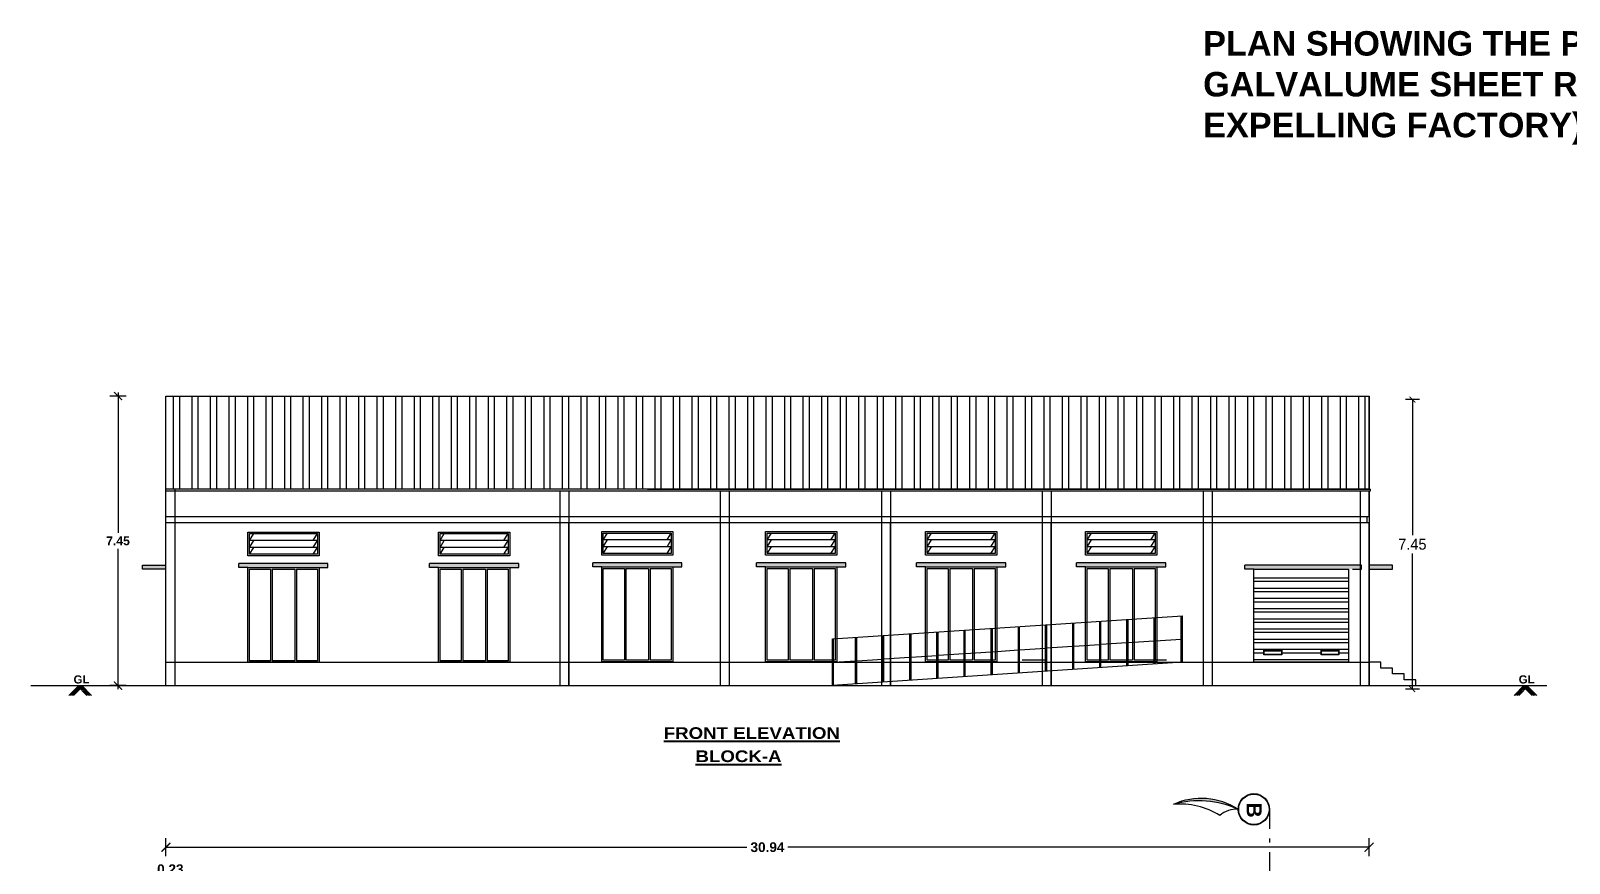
# Model space of a CAD drawing. Header units: metres. Extents: x 743 to 2261, y -742 to 557.
# Drawn here: x 2101.38 to 2140.94, y -610.64 to -589.23 of the extents above; entities that cross this region are included whole.
import ezdxf

# ---------------------------------------------------------------- set-up
doc = ezdxf.new("R2010")
doc.units = ezdxf.units.M
doc.linetypes.add('DASHDOT', pattern=[1, 0.5, -0.25, 0, -0.25])
doc.styles.add('CEN-GOT', font='arialbd.ttf')
doc.styles.add('CGR', font='ariblk.ttf')
doc.styles.add('kavi', font='ARLRDBD.TTF')
doc.styles.add('STYLE1', font='tahoma.ttf', dxfattribs={"height": 0.4})
doc.dimstyles.new('kavi', dxfattribs={"dimtxt": 0.11, "dimasz": 0.23, "dimexe": 0.18, "dimexo": 0.0625, "dimgap": 0.09, "dimtad": 0, "dimtih": 1, "dimtoh": 1, "dimzin": 0, "dimdsep": 46, "dimtxsty": 'kavi', "dimblk": 'ARCHTICK', "dimcen": 0.09, "dimse1": 1, "dimse2": 1, "dimadec": 0, "dimazin": 0, "dimtfac": 1, "dimtofl": 0, "dimtmove": 0, "dimatfit": 3, "dimldrblk": 'ARCHTICK', "dimfxl": 0, "dimtolj": 1, "dimtzin": 0, "dimarcsym": 0})
doc.dimstyles.new('STY', dxfattribs={"dimscale": 0.9, "dimtxt": 0.23, "dimasz": 0.18, "dimexe": 0.15, "dimexo": 0.6, "dimgap": 0.1, "dimtad": 1, "dimtih": 1, "dimtoh": 1, "dimzin": 0, "dimdsep": 46, "dimtxsty": 'STYLE1', "dimblk": 'CLOSEDBLANK', "dimcen": 0.09375, "dimdle": 0.1, "dimse1": 1, "dimse2": 1, "dimadec": 0, "dimazin": 0, "dimtfac": 1, "dimtmove": 2, "dimatfit": 2, "dimfxl": 0, "dimtolj": 1, "dimtzin": 0, "dimarcsym": 0})

# ---------------------------------------------------------------- blocks, each defined once
blk = doc.blocks.new('_ArchTick')
at = {"color": 0, "linetype": 'ByBlock', "const_width": 0.15}
blk.add_lwpolyline([(-0.5, -0.5), (0.5, 0.5)], dxfattribs=at)
blk = doc.blocks.new('*D114')
at = {"color": 0, "lineweight": -2}
for p, q in [((2103.62, -598.539), (2103.62, -602.147)), ((2103.827, -598.629), (2103.413, -598.629)), ((2103.62, -606.165), (2103.62, -602.557)), ((2103.827, -606.075), (2103.413, -606.075))]:
    blk.add_line(p, q, dxfattribs=at)
at = {"color": 0, "linetype": 'ByBlock', "lineweight": -2, "xscale": 0.207, "yscale": 0.207, "zscale": 0.207}
for p, rotation in [((2103.62, -598.629), 90), ((2103.62, -606.075), 270)]:
    blk.add_blockref('_ArchTick', p, dxfattribs=dict(at, rotation=rotation))
at = {"color": 0, "linetype": 'ByBlock', "insert": (2103.62, -602.352), "char_height": 0.225, "attachment_point": 5, "style": 'CEN-GOT'}
blk.add_mtext('\\A1;7.45', dxfattribs=at)
blk = doc.blocks.new('*D115')
at = {"color": 7, "linetype": 'ByBlock', "lineweight": -2}
for p, q in [((2104.851, -611.562), (2104.851, -611.102)), ((2105.081, -611.562), (2105.081, -611.102)), ((2104.851, -611.332), (2105.081, -611.332))]:
    blk.add_line(p, q, dxfattribs=at)
at = {"color": 7, "linetype": 'ByBlock', "lineweight": -2, "xscale": 0.23, "yscale": 0.23, "zscale": 0.23, "rotation": 180}
blk.add_blockref('_ArchTick', (2104.851, -611.332), dxfattribs=at)
at = {"color": 7, "linetype": 'ByBlock', "lineweight": -2, "xscale": 0.23, "yscale": 0.23, "zscale": 0.23}
blk.add_blockref('_ArchTick', (2105.081, -611.332), dxfattribs=at)
at = {"color": 0, "linetype": 'ByBlock', "insert": (2104.966, -610.797), "char_height": 0.25, "attachment_point": 5, "style": 'CEN-GOT'}
blk.add_mtext('\\A1;0.23', dxfattribs=at)
blk = doc.blocks.new('*D118')
at = {"color": 7, "lineweight": -2}
for p, q in [((2104.851, -610.461), (2104.851, -610.001)), ((2135.791, -610.461), (2135.791, -610.001)), ((2104.851, -610.231), (2119.794, -610.231)), ((2135.791, -610.231), (2120.847, -610.231))]:
    blk.add_line(p, q, dxfattribs=at)
at = {"color": 7, "lineweight": -2, "xscale": 0.23, "yscale": 0.23, "zscale": 0.23, "rotation": 180}
blk.add_blockref('_ArchTick', (2104.851, -610.231), dxfattribs=at)
at = {"color": 7, "lineweight": -2, "xscale": 0.23, "yscale": 0.23, "zscale": 0.23}
blk.add_blockref('_ArchTick', (2135.791, -610.231), dxfattribs=at)
at = {"color": 0, "insert": (2120.321, -610.231), "char_height": 0.25, "attachment_point": 5, "style": 'CEN-GOT'}
blk.add_mtext('\\A1;30.94', dxfattribs=at)
blk = doc.blocks.new('*D181')
at = {"color": 0, "lineweight": -2}
for p, q in [((2137.084, -598.716), (2136.724, -598.716)), ((2136.904, -598.716), (2136.904, -602.208)), ((2136.904, -606.164), (2136.904, -602.673)), ((2137.084, -606.164), (2136.724, -606.164))]:
    blk.add_line(p, q, dxfattribs=at)
at = {"layer": 'Defpoints', "color": 0}
for p in [(2136.904, -598.716), (2156.746, -598.716), (2153.034, -606.164)]:
    blk.add_point(p, dxfattribs=at)
at = {"color": 0, "lineweight": -2, "xscale": 0.15, "yscale": 0.15, "zscale": 0.15}
for p, rotation in [((2136.904, -598.716), 90), ((2136.904, -606.164), 270)]:
    blk.add_blockref('_ArchTick', p, dxfattribs=dict(at, rotation=rotation))
at = {"color": 0, "insert": (2136.904, -602.44), "char_height": 0.28, "attachment_point": 5, "style": 'kavi'}
blk.add_mtext('\\A1;7.45', dxfattribs=at)

msp = doc.modelspace()

# ---------------------------------------------------------------- hatches: boundary and pattern name
at = {"linetype": 'ByBlock'}
h = msp.add_hatch(dxfattribs=at)
h.set_pattern_fill('ANSI32', color=5, scale=0.05, angle=45)
h.set_pattern_definition([(90, (1181.60063, -1164.71903), (-0.47625, 1e-16), []), (90, (1181.75938, -1164.5603), (-0.47625, 1e-16), [])])
h.paths.add_polyline_path([(2104.851, -601.025), (2135.791, -601.025), (2135.791, -598.629), (2104.851, -598.629)])
h = msp.add_hatch(color=5, dxfattribs=at)
h.dxf.hatch_style = 1
h.paths.add_polyline_path([(2104.251, -602.975), (2104.851, -602.975), (2104.851, -603.075), (2104.251, -603.075)])
h = msp.add_hatch(color=5, dxfattribs=at)
h.dxf.hatch_style = 1
h.paths.add_polyline_path([(2109.02, -602.935), (2106.73, -602.935), (2106.73, -603.035), (2106.96, -603.035), (2108.79, -603.035), (2109.02, -603.035)])
h = msp.add_hatch(color=5, dxfattribs=at)
h.dxf.hatch_style = 1
h.paths.add_polyline_path([(2113.923, -602.935), (2111.633, -602.935), (2111.633, -603.035), (2111.863, -603.035), (2113.693, -603.035), (2113.923, -603.035)])
h = msp.add_hatch(color=5, dxfattribs=at)
h.dxf.hatch_style = 1
h.paths.add_polyline_path([(2118.118, -602.92), (2115.828, -602.92), (2115.828, -603.02), (2116.058, -603.02), (2117.888, -603.02), (2118.118, -603.02)])
h = msp.add_hatch(color=5, dxfattribs=at)
h.dxf.hatch_style = 1
h.paths.add_polyline_path([(2122.333, -602.92), (2120.043, -602.92), (2120.043, -603.02), (2120.273, -603.02), (2122.103, -603.02), (2122.333, -603.02)])
h = msp.add_hatch(color=5, dxfattribs=at)
h.dxf.hatch_style = 1
h.paths.add_polyline_path([(2126.447, -602.92), (2124.157, -602.92), (2124.157, -603.02), (2124.387, -603.02), (2126.217, -603.02), (2126.447, -603.02)])
h = msp.add_hatch(color=5, dxfattribs=at)
h.dxf.hatch_style = 1
h.paths.add_polyline_path([(2130.561, -602.92), (2128.271, -602.92), (2128.271, -603.02), (2128.501, -603.02), (2130.331, -603.02), (2130.561, -603.02)])
h = msp.add_hatch(color=5, dxfattribs=at)
h.dxf.hatch_style = 1
h.paths.add_polyline_path([(2135.599, -602.975), (2132.595, -602.975), (2132.595, -603.075), (2133.224, -603.075), (2135.054, -603.075), (2135.599, -603.075)])
h = msp.add_hatch(dxfattribs=at)
h.set_pattern_fill('ANSI32', color=5, scale=0.7, angle=135)
h.set_pattern_definition([(180, (-1742.04316, 1626.54661), (0, -0.2625), []), (180, (-1742.13066, 1626.63411), (0, -0.2625), [])])
h.paths.add_polyline_path([(2134.553, -605.16), (2135.014, -605.16), (2135.014, -605.277), (2134.553, -605.277)], flags=16)
h.paths.add_polyline_path([(2134.563, -605.17), (2135.004, -605.17), (2135.004, -605.267), (2134.563, -605.267)], flags=0)
h.paths.add_polyline_path([(2133.541, -605.16), (2133.541, -605.277), (2133.08, -605.277), (2133.08, -605.16)], flags=16)
h.paths.add_polyline_path([(2133.531, -605.17), (2133.531, -605.267), (2133.09, -605.267), (2133.09, -605.17)], flags=0)
h.paths.add_polyline_path([(2132.825, -603.135), (2132.825, -605.475), (2135.266, -605.475), (2135.266, -603.135)])
h = msp.add_hatch(color=5, dxfattribs=at)
h.dxf.hatch_style = 1
h.paths.add_polyline_path([(2136.391, -602.975), (2135.791, -602.975), (2135.791, -603.075), (2136.391, -603.075)])
msp.add_hatch(color=5, dxfattribs=at).paths.add_polyline_path([(2130.763, -609.127, -0.180288), (2132.426, -609.256, 0.255551)])
msp.add_hatch(color=5, dxfattribs=at).paths.add_polyline_path([(2130.763, -609.127, -0.180288), (2132.426, -609.256, 0.255551)])

# ---------------------------------------------------------------- linework, layer by layer
at = {"color": 5, "linetype": 'ByBlock'}
for p, q in [((2104.851, -601.825), (2104.851, -598.629)), ((2117.236, -598.629), (2135.791, -598.629)), ((2135.791, -601.025), (2135.791, -598.629)), ((2104.851, -606.075), (2104.851, -600.325)), ((2104.851, -601.065), (2135.831, -601.065)), ((2117.236, -601.025), (2135.831, -601.025)), ((2135.791, -601.725), (2135.791, -601.065)), ((2135.831, -601.065), (2135.831, -601.025)), ((2104.851, -601.725), (2135.791, -601.725)), ((2104.851, -601.875), (2135.791, -601.875)), ((2135.741, -601.875), (2135.741, -601.725)), ((2135.791, -606.075), (2135.791, -601.875)), ((2107, -602.341), (2107.109, -602.165)), ((2108.75, -602.341), (2107, -602.341)), ((2107, -602.518), (2107.109, -602.341)), ((2108.641, -602.341), (2108.75, -602.165)), ((2108.641, -602.518), (2108.75, -602.341)), ((2111.903, -602.341), (2112.011, -602.165)), ((2113.653, -602.341), (2111.903, -602.341)), ((2111.903, -602.518), (2112.011, -602.341)), ((2113.544, -602.341), (2113.653, -602.165)), ((2113.544, -602.518), (2113.653, -602.341)), ((2116.098, -602.326), (2116.207, -602.15)), ((2117.848, -602.326), (2116.098, -602.326)), ((2116.098, -602.503), (2116.207, -602.326)), ((2117.848, -602.503), (2116.098, -602.503)), ((2116.098, -602.68), (2116.207, -602.503)), ((2117.739, -602.326), (2117.848, -602.15)), ((2117.739, -602.503), (2117.848, -602.326)), ((2117.739, -602.68), (2117.848, -602.503)), ((2120.313, -602.326), (2120.422, -602.15)), ((2122.063, -602.326), (2120.313, -602.326)), ((2120.313, -602.503), (2120.422, -602.326)), ((2122.063, -602.503), (2120.313, -602.503)), ((2120.313, -602.68), (2120.422, -602.503)), ((2121.954, -602.326), (2122.063, -602.15)), ((2121.954, -602.503), (2122.063, -602.326)), ((2121.954, -602.68), (2122.063, -602.503)), ((2124.427, -602.326), (2124.536, -602.15)), ((2126.177, -602.326), (2124.427, -602.326)), ((2124.427, -602.503), (2124.536, -602.326)), ((2126.177, -602.503), (2124.427, -602.503)), ((2124.427, -602.68), (2124.536, -602.503)), ((2126.068, -602.326), (2126.177, -602.15)), ((2126.068, -602.503), (2126.177, -602.326)), ((2126.068, -602.68), (2126.177, -602.503)), ((2128.541, -602.326), (2128.65, -602.15)), ((2130.291, -602.326), (2128.541, -602.326)), ((2128.541, -602.503), (2128.65, -602.326)), ((2130.291, -602.503), (2128.541, -602.503)), ((2128.541, -602.68), (2128.65, -602.503)), ((2130.182, -602.326), (2130.291, -602.15)), ((2130.182, -602.503), (2130.291, -602.326)), ((2130.182, -602.68), (2130.291, -602.503)), ((2108.75, -602.518), (2107, -602.518)), ((2107, -602.695), (2107.109, -602.518)), ((2108.641, -602.695), (2108.75, -602.518)), ((2113.653, -602.518), (2111.903, -602.518)), ((2111.903, -602.695), (2112.011, -602.518)), ((2113.544, -602.695), (2113.653, -602.518)), ((2104.251, -603.075), (2104.251, -602.975)), ((2104.251, -602.975), (2104.851, -602.975)), ((2104.851, -603.075), (2104.251, -603.075)), ((2106.73, -603.035), (2106.73, -602.935)), ((2109.02, -602.935), (2106.73, -602.935)), ((2106.96, -603.035), (2106.73, -603.035)), ((2107.543, -603.075), (2107.543, -605.435)), ((2107.583, -603.075), (2107.583, -605.435)), ((2108.167, -603.075), (2108.167, -605.435)), ((2108.207, -603.075), (2108.207, -605.435)), ((2108.79, -603.035), (2109.02, -603.035)), ((2109.02, -603.035), (2109.02, -602.935)), ((2111.633, -603.035), (2111.633, -602.935)), ((2113.923, -602.935), (2111.633, -602.935)), ((2111.863, -603.035), (2111.633, -603.035)), ((2112.446, -603.075), (2112.446, -605.435)), ((2112.486, -603.075), (2112.486, -605.435)), ((2113.069, -603.075), (2113.069, -605.435)), ((2113.109, -603.075), (2113.109, -605.435)), ((2113.693, -603.035), (2113.923, -603.035)), ((2113.923, -603.035), (2113.923, -602.935)), ((2115.828, -603.02), (2115.828, -602.92)), ((2118.118, -602.92), (2115.828, -602.92)), ((2116.058, -603.02), (2115.828, -603.02)), ((2116.641, -603.06), (2116.641, -605.42)), ((2116.681, -603.06), (2116.681, -605.42)), ((2117.265, -603.06), (2117.265, -605.42)), ((2117.305, -603.06), (2117.305, -605.42)), ((2117.888, -603.02), (2118.118, -603.02)), ((2118.118, -603.02), (2118.118, -602.92)), ((2120.043, -603.02), (2120.043, -602.92)), ((2122.333, -602.92), (2120.043, -602.92)), ((2120.273, -603.02), (2120.043, -603.02)), ((2120.857, -603.06), (2120.857, -605.42)), ((2120.897, -603.06), (2120.897, -605.42)), ((2121.48, -603.06), (2121.48, -605.42)), ((2121.52, -603.06), (2121.52, -605.42)), ((2122.103, -603.02), (2122.333, -603.02)), ((2122.333, -603.02), (2122.333, -602.92)), ((2124.157, -603.02), (2124.157, -602.92)), ((2126.447, -602.92), (2124.157, -602.92)), ((2124.387, -603.02), (2124.157, -603.02)), ((2124.97, -603.06), (2124.97, -605.42)), ((2125.01, -603.06), (2125.01, -605.42)), ((2125.594, -603.06), (2125.594, -605.42)), ((2125.634, -603.06), (2125.634, -605.42)), ((2126.217, -603.02), (2126.447, -603.02)), ((2126.447, -603.02), (2126.447, -602.92)), ((2128.271, -603.02), (2128.271, -602.92)), ((2130.561, -602.92), (2128.271, -602.92)), ((2128.501, -603.02), (2128.271, -603.02)), ((2129.084, -603.06), (2129.084, -605.42)), ((2129.124, -603.06), (2129.124, -605.42)), ((2129.707, -603.06), (2129.707, -605.42)), ((2129.747, -603.06), (2129.747, -605.42)), ((2130.331, -603.02), (2130.561, -603.02)), ((2130.561, -603.02), (2130.561, -602.92)), ((2132.595, -603.075), (2132.595, -602.975)), ((2135.599, -602.975), (2132.595, -602.975)), ((2132.825, -603.075), (2132.595, -603.075)), ((2135.369, -603.075), (2135.599, -603.075)), ((2135.599, -603.075), (2135.599, -602.975)), ((2136.391, -602.975), (2135.791, -602.975)), ((2135.791, -603.075), (2136.391, -603.075)), ((2136.391, -603.075), (2136.391, -602.975)), ((2104.851, -605.475), (2135.791, -605.475)), ((2101.377, -606.075), (2140.365, -606.075)), ((2102.614, -606.075), (2102.359, -606.329)), ((2102.65, -606.075), (2102.395, -606.329)), ((2102.692, -606.075), (2102.437, -606.329)), ((2102.734, -606.075), (2102.479, -606.329)), ((2102.566, -606.075), (2102.822, -606.329)), ((2102.609, -606.075), (2102.864, -606.329)), ((2102.65, -606.075), (2102.905, -606.329)), ((2102.687, -606.075), (2102.942, -606.329)), ((2139.773, -606.075), (2139.518, -606.329)), ((2139.81, -606.075), (2139.555, -606.329)), ((2139.851, -606.075), (2139.596, -606.329)), ((2139.894, -606.075), (2139.639, -606.329)), ((2139.726, -606.075), (2139.981, -606.329)), ((2139.769, -606.075), (2140.024, -606.329)), ((2139.81, -606.075), (2140.065, -606.329)), ((2139.847, -606.075), (2140.102, -606.329))]:
    msp.add_line(p, q, dxfattribs=at)
at = {"color": 1, "linetype": 'ByBlock'}
for p, q in [((2115.211, -606.075), (2115.211, -601.875)), ((2123.481, -606.075), (2123.481, -601.875)), ((2127.616, -606.075), (2127.616, -601.875))]:
    msp.add_line(p, q, dxfattribs=at)
at = {"color": 5}
for p, q in [((2121.991, -604.875), (2130.991, -604.275)), ((2121.991, -606.075), (2121.991, -604.875)), ((2122.021, -606.075), (2122.021, -604.875)), ((2130.293, -604.922), (2130.961, -604.878)), ((2124.71, -605.295), (2125.378, -605.25)), ((2125.408, -605.248), (2126.076, -605.204)), ((2126.106, -605.202), (2126.774, -605.157)), ((2126.804, -605.155), (2127.471, -605.111)), ((2127.501, -605.105), (2128.169, -605.061)), ((2128.199, -605.059), (2128.867, -605.014)), ((2128.897, -605.012), (2129.565, -604.968)), ((2129.595, -604.969), (2130.263, -604.924)), ((2122.021, -605.474), (2122.586, -605.436)), ((2122.616, -605.434), (2123.284, -605.39)), ((2123.314, -605.388), (2123.982, -605.343)), ((2124.012, -605.341), (2124.68, -605.297))]:
    msp.add_line(p, q, dxfattribs=at)
at = {"color": 5, "linetype": 'DASHDOT'}
msp.add_line((2133.232, -609.256), (2133.232, -634.729), dxfattribs=at)
at = {"color": 5}
for points in [[(2104.851, -598.629), (2135.791, -598.629), (2135.791, -601.025), (2104.851, -601.025)], [(2135.266, -605.475), (2132.825, -605.475), (2132.825, -603.075), (2135.266, -603.075)]]:
    msp.add_lwpolyline(points, close=True, dxfattribs=at)
for points in [[(2105.081, -601.025), (2105.081, -606.075)], [(2128.169, -605.661), (2128.169, -604.461)], [(2128.199, -605.661), (2128.199, -604.461)], [(2128.867, -605.614), (2128.867, -604.414)], [(2128.897, -605.614), (2128.897, -604.414)], [(2129.565, -605.568), (2129.565, -604.368)], [(2129.595, -605.568), (2129.595, -604.368)], [(2130.263, -605.521), (2130.263, -604.321)], [(2130.293, -605.521), (2130.293, -604.321)], [(2130.961, -605.475), (2130.961, -604.275)], [(2130.991, -605.475), (2130.991, -604.275)], [(2122.586, -606.033), (2122.586, -604.833)], [(2122.616, -606.033), (2122.616, -604.833)], [(2123.284, -605.986), (2123.284, -604.786)], [(2123.314, -605.986), (2123.314, -604.786)], [(2123.982, -605.94), (2123.982, -604.74)], [(2124.012, -605.94), (2124.012, -604.74)], [(2124.68, -605.893), (2124.68, -604.693)], [(2124.71, -605.893), (2124.71, -604.693)], [(2125.378, -605.847), (2125.378, -604.647)], [(2125.408, -605.847), (2125.408, -604.647)], [(2126.076, -605.8), (2126.076, -604.6)], [(2126.106, -605.8), (2126.106, -604.6)], [(2126.774, -605.754), (2126.774, -604.554)], [(2126.804, -605.754), (2126.804, -604.554)], [(2127.471, -605.707), (2127.471, -604.507)], [(2127.501, -605.707), (2127.501, -604.507)], [(2130.991, -605.475), (2121.991, -606.075)], [(2136.991, -606.075), (2136.991, -605.925), (2136.691, -605.925), (2136.691, -605.775), (2136.391, -605.775), (2136.391, -605.625), (2136.091, -605.625), (2136.091, -605.475), (2135.791, -605.475), (2135.791, -605.475)]]:
    msp.add_lwpolyline(points, dxfattribs=at)
at = {"color": 1}
for points in [[(2114.981, -601.065), (2114.981, -606.075)], [(2115.211, -601.065), (2115.211, -606.075)], [(2119.106, -601.065), (2119.106, -606.075)], [(2119.336, -601.065), (2119.336, -606.075)], [(2123.251, -601.065), (2123.251, -606.075)], [(2123.251, -601.065), (2123.251, -606.075)], [(2123.481, -601.065), (2123.481, -606.075)], [(2123.481, -601.065), (2123.481, -606.075)], [(2127.386, -601.065), (2127.386, -606.075)], [(2127.386, -601.065), (2127.386, -606.075)], [(2127.616, -601.065), (2127.616, -606.075)], [(2127.616, -601.065), (2127.616, -606.075)], [(2131.526, -601.065), (2131.526, -606.075)], [(2131.756, -601.065), (2131.756, -606.075)], [(2135.561, -601.065), (2135.561, -606.075)], [(2135.791, -601.065), (2135.791, -606.075)]]:
    msp.add_lwpolyline(points, dxfattribs=at)
at = {"color": 5, "linetype": 'ByBlock'}
for points in [[(2116.058, -602.11), (2117.888, -602.11), (2117.888, -602.72), (2116.058, -602.72)], [(2120.273, -602.11), (2122.103, -602.11), (2122.103, -602.72), (2120.273, -602.72)], [(2124.387, -602.11), (2126.217, -602.11), (2126.217, -602.72), (2124.387, -602.72)], [(2128.501, -602.11), (2130.331, -602.11), (2130.331, -602.72), (2128.501, -602.72)], [(2106.96, -602.125), (2108.79, -602.125), (2108.79, -602.735), (2106.96, -602.735)], [(2107, -602.165), (2108.75, -602.165), (2108.75, -602.695), (2107, -602.695)], [(2111.863, -602.125), (2113.693, -602.125), (2113.693, -602.735), (2111.863, -602.735)], [(2111.903, -602.165), (2113.653, -602.165), (2113.653, -602.695), (2111.903, -602.695)], [(2116.098, -602.15), (2117.848, -602.15), (2117.848, -602.68), (2116.098, -602.68)], [(2120.313, -602.15), (2122.063, -602.15), (2122.063, -602.68), (2120.313, -602.68)], [(2124.427, -602.15), (2126.177, -602.15), (2126.177, -602.68), (2124.427, -602.68)], [(2128.541, -602.15), (2130.291, -602.15), (2130.291, -602.68), (2128.541, -602.68)], [(2106.96, -603.035), (2108.79, -603.035), (2108.79, -605.475), (2106.96, -605.475)], [(2111.863, -603.035), (2113.693, -603.035), (2113.693, -605.475), (2111.863, -605.475)], [(2116.058, -603.02), (2117.888, -603.02), (2117.888, -605.46), (2116.058, -605.46)], [(2120.273, -603.02), (2122.103, -603.02), (2122.103, -605.46), (2120.273, -605.46)], [(2124.387, -603.02), (2126.217, -603.02), (2126.217, -605.46), (2124.387, -605.46)], [(2128.501, -603.02), (2130.331, -603.02), (2130.331, -605.46), (2128.501, -605.46)], [(2132.825, -603.075), (2135.266, -603.075), (2135.266, -605.475), (2132.825, -605.475)], [(2133.084, -605.166), (2133.545, -605.166), (2133.545, -605.283), (2133.084, -605.283)], [(2133.094, -605.176), (2133.535, -605.176), (2133.535, -605.273), (2133.094, -605.273)], [(2134.556, -605.166), (2135.017, -605.166), (2135.017, -605.283), (2134.556, -605.283)], [(2134.566, -605.176), (2135.007, -605.176), (2135.007, -605.273), (2134.566, -605.273)]]:
    msp.add_lwpolyline(points, close=True, dxfattribs=at)
for points in [[(2107.543, -605.435), (2107, -605.435), (2107, -603.075), (2107.543, -603.075)], [(2107.583, -603.075), (2108.167, -603.075)], [(2108.207, -603.075), (2108.75, -603.075), (2108.75, -605.435), (2108.207, -605.435)], [(2112.446, -605.435), (2111.903, -605.435), (2111.903, -603.075), (2112.446, -603.075)], [(2112.486, -603.075), (2113.069, -603.075)], [(2113.109, -603.075), (2113.653, -603.075), (2113.653, -605.435), (2113.109, -605.435)], [(2116.641, -605.42), (2116.098, -605.42), (2116.098, -603.06), (2116.641, -603.06)], [(2116.681, -603.06), (2117.265, -603.06)], [(2117.305, -603.06), (2117.848, -603.06), (2117.848, -605.42), (2117.305, -605.42)], [(2120.857, -605.42), (2120.313, -605.42), (2120.313, -603.06), (2120.857, -603.06)], [(2120.897, -603.06), (2121.48, -603.06)], [(2121.52, -603.06), (2122.063, -603.06), (2122.063, -605.42), (2121.52, -605.42)], [(2124.97, -605.42), (2124.427, -605.42), (2124.427, -603.06), (2124.97, -603.06)], [(2125.01, -603.06), (2125.594, -603.06)], [(2125.634, -603.06), (2126.177, -603.06), (2126.177, -605.42), (2125.634, -605.42)], [(2129.084, -605.42), (2128.541, -605.42), (2128.541, -603.06), (2129.084, -603.06)], [(2129.124, -603.06), (2129.707, -603.06)], [(2129.747, -603.06), (2130.291, -603.06), (2130.291, -605.42), (2129.747, -605.42)], [(2108.167, -605.435), (2107.583, -605.435)], [(2113.069, -605.435), (2112.486, -605.435)], [(2117.265, -605.42), (2116.681, -605.42)], [(2121.48, -605.42), (2120.897, -605.42)], [(2125.594, -605.42), (2125.01, -605.42)], [(2127.454, -605.42), (2126.871, -605.42)], [(2129.707, -605.42), (2129.124, -605.42)], [(2130.582, -605.42), (2129.999, -605.42)]]:
    msp.add_lwpolyline(points, dxfattribs=at)
for radius in [0.403, 0.391]:
    msp.add_circle((2132.829, -609.256), radius, dxfattribs=at)
for centre, radius, start, end in [((2131.477, -610.712), 1.738, 56.9131, 114.2539), ((2131.477, -610.712), 1.738, 56.9131, 114.2539), ((2131.422, -611.423), 2.388, 65.1436, 106.0234), ((2131.422, -611.423), 2.388, 65.1436, 106.0234), ((2130.931, -611.052), 1.933, 58.1208, 94.9973), ((2130.931, -611.052), 1.933, 58.1208, 94.9973)]:
    msp.add_arc(centre, radius, start, end, dxfattribs=at)
at = {"color": 5, "ltscale": 1.5}
msp.add_arc((2132.373, -609.894), 0.641, 85.2676, 131.09, dxfattribs=at)
msp.add_arc((2132.373, -609.894), 0.641, 85.2676, 131.09, dxfattribs=at)

# ---------------------------------------------------------------- texts
at = {"color": 5, "linetype": 'ByBlock', "style": 'CEN-GOT'}
msp.add_text('B', height=0.384, rotation=270, dxfattribs=at).set_placement((2132.645, -609.083))
at = {"color": 5, "linetype": 'ByBlock', "insert": (2131.524, -589.241), "char_height": 0.63, "width": 27.33733, "attachment_point": 1, "style": 'CGR'}
msp.add_mtext('\\pt12.6;{\\fArial CE|b1|i0|c0|p34;PLAN SHOWING THE PROPOSED CONSTRUCTION OF R.C.C & \\PGALVALUME SHEET ROOF GREEN CATEGORY ( OIL GINNING/ \\H1.86531x; \\H0.5361x;EXPELLING FACTORY) BUILDING \\H1.57687x; }', dxfattribs=at)
at = {"color": 5, "ltscale": 1.5, "char_height": 0.21, "width": 3.20199, "attachment_point": 1, "style": 'CEN-GOT'}
for insert in [(2102.478, -605.809), (2139.638, -605.809)]:
    msp.add_mtext('\\pt3.15;GL', dxfattribs=dict(at, insert=insert))
at = {"color": 5, "lineweight": 40, "char_height": 0.3, "attachment_point": 1, "style": 'CGR'}
for s, insert, width in [('{\\fArial Black|b0|i0|c0|p34;\\LFRONT ELEVATION}', (2117.654, -607.145), 6.05024), ('{\\LBLOCK-A}', (2118.47, -607.74), 4.23745)]:
    msp.add_mtext(s, dxfattribs=dict(at, insert=insert, width=width))

# ---------------------------------------------------------------- dimensions: what is measured, and where the dimension line sits
at = {"color": 5, "linetype": 'ByBlock'}
dim = msp.add_linear_dim(base=(2103.62, -606.075), p1=(2107.696, -598.629), p2=(2105.99, -606.075), angle=90, dimstyle='STY', override={"dimtxt": 0.25, "dimasz": 0.23, "dimexe": 0.23, "dimexo": 0.23, "dimtxsty": 'CEN-GOT', "dimblk": 'ArchTick', "dimcen": 0.23, "dimse1": 0, "dimse2": 0, "dimldrblk": 'ArchTick', "dimfxl": 0.23, "dimfxlon": 1, "dimtfill": 1, "dimtfillclr": 256, "dimarcsym": 1}, dxfattribs=at)
dim.commit()
dim.dimension.update_dxf_attribs({"geometry": '*D114', "text_midpoint": (2103.62, -602.352)})
at = {"color": 5}
dim = msp.add_linear_dim(base=(2136.904, -598.716), p1=(2153.034, -606.164), p2=(2156.746, -598.716), angle=90, dimstyle='kavi', override={"dimtxt": 0.28, "dimasz": 0.15, "dimse1": 0, "dimse2": 0, "dimtmove": 2, "dimfxlon": 1}, dxfattribs=at)
dim.commit()
dim.dimension.update_dxf_attribs({"geometry": '*D181', "text_midpoint": (2136.904, -602.44)})
dim = msp.add_linear_dim(base=(2135.791, -610.231), p1=(2104.851, -616.137), p2=(2135.791, -616.137), dimstyle='kavi', override={"dimtxt": 0.25, "dimexe": 0.23, "dimexo": 0.23, "dimgap": 0.1, "dimtxsty": 'CEN-GOT', "dimse1": 0, "dimse2": 0, "dimclrd": 7, "dimclre": 7, "dimtmove": 2, "dimfxl": 0.23, "dimfxlon": 1}, dxfattribs=at)
dim.commit()
dim.dimension.update_dxf_attribs({"geometry": '*D118', "text_midpoint": (2120.321, -610.231)})
at = {"color": 5, "linetype": 'ByBlock'}
dim = msp.add_linear_dim(base=(2105.081, -611.332), p1=(2104.851, -615.757), p2=(2105.081, -615.757), dimstyle='kavi', override={"dimtxt": 0.25, "dimexe": 0.23, "dimexo": 0.23, "dimgap": 0.1, "dimtxsty": 'CEN-GOT', "dimse1": 0, "dimse2": 0, "dimclrd": 7, "dimclre": 7, "dimtmove": 2, "dimfxl": 0.23, "dimfxlon": 1}, dxfattribs=at)
dim.commit()
dim.dimension.update_dxf_attribs({"geometry": '*D115', "text_midpoint": (2104.966, -610.797)})

doc.saveas('drawing.dxf')
